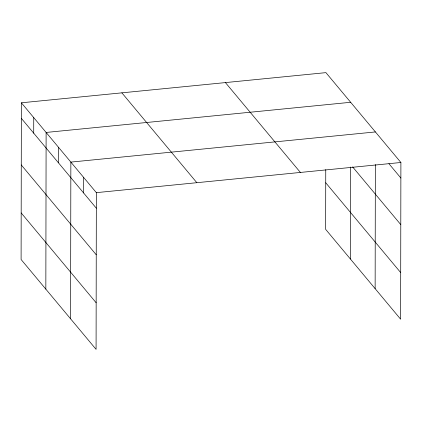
<?xml version="1.0" encoding="UTF-8"?>
<svg xmlns="http://www.w3.org/2000/svg" width="422" height="422" viewBox="0 0 422 422"><rect width="100%" height="100%" fill="white"/><g stroke="black" fill="none" stroke-linecap="round" stroke-linejoin="round"><path stroke-width="0.63" d="M21.374 102.799L21.1 259.509L96.079 349.363L96.348 192.648L21.374 102.799L325.921 72.637L400.9 162.491L400.626 319.201L325.652 229.352L325.752 169.618M33.718 133.173L33.744 117.622M45.84 289.16L46.114 132.45L350.666 102.288M58.458 162.823L58.489 147.273M70.585 318.81L70.859 162.101L375.406 131.938M83.577 192.928L83.603 177.377M350.392 259.002L350.55 167.054M375.137 288.653L375.353 164.548M96.348 192.648L400.9 162.491M388.947 163.752L400.874 178.042M352.618 166.896L400.789 224.625M325.731 182.768L400.71 272.617M225.422 82.591L300.401 172.445M121.874 92.845L196.852 182.7M21.348 118.35L96.321 208.199M21.264 164.933L96.242 254.782M21.179 212.925L96.158 302.78"/></g></svg>
